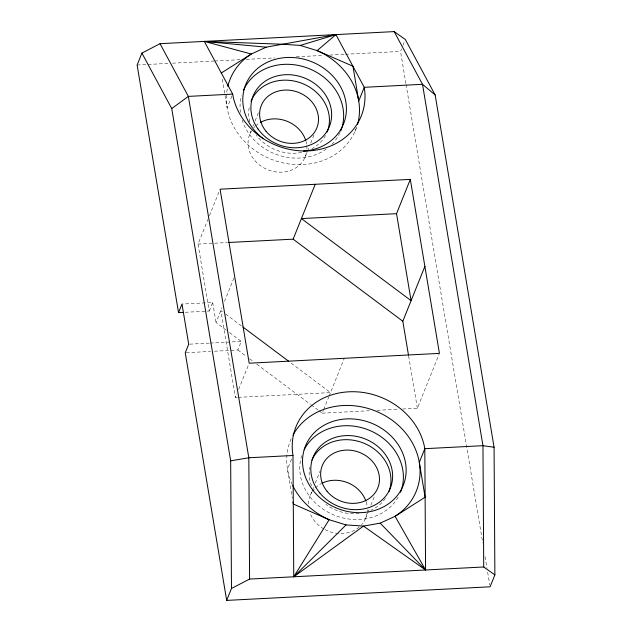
<?xml version="1.0" encoding="UTF-8"?>
<svg xmlns="http://www.w3.org/2000/svg" width="632" height="632" viewBox="0 0 632 632"><rect width="100%" height="100%" fill="white"/><g stroke="black" fill="none" stroke-linecap="round" stroke-linejoin="round"><path stroke-width="0.47" stroke-dasharray="3.16 2.37" d="M231.928 95.938L227.149 107.827L222.085 77.862M207.312 311.149L209.232 311.047L198.029 244.071L207.952 219.383M209.421 215.725L219.715 190.114M250.043 133.51L251.133 130.816M252.942 126.313L253.661 124.512M255.115 120.91L258.37 112.804M209.232 311.047L212.676 302.475L181.992 304.055M226.288 330.18L216.025 322.494L221.935 307.784M224.478 301.472L234.638 276.2M304.916 157.534L307.089 152.13M307.452 151.23L309.261 146.735M310.707 143.132L313.962 135.027M214.469 351.226L237.837 349.978L241.282 341.406L229.448 332.543M237.363 397.394L235.404 397.496L236.85 393.886M238.667 389.375L248.826 364.103M354.947 131.575L356.788 127M405.902 83.543L400.53 51.421L401.557 48.869M402.924 45.457L404.638 41.199M291.518 459.156L287.473 469.213L292.324 498.214M319.097 410.8L322.249 413.162L323.331 410.476M323.687 409.583L328.727 397.054M329.082 396.161L344.306 358.289M310.517 494.903L311.987 491.246M312.35 490.329L313.82 486.672M315.297 483.014L320.076 471.124M365.351 518.912L367.555 513.421M367.919 512.505L369.388 508.847M370.865 505.189L374.91 495.133M402.663 409.007L417.373 408.248L439.058 354.291M189.679 344.163L209.153 343.121M210.124 343.065L241.282 341.406M186.235 352.735L210.575 351.432M137.12 65.017L168.578 63.398M172.504 63.192L213.79 61.059M214.769 61.012L240.326 59.692M246.219 59.384L274.723 57.915M296.345 56.801L323.868 55.379M329.762 55.071L344.503 54.312M345.491 54.265L400.53 51.421M198.029 244.071L227.441 242.554M185.255 312.287L206.356 311.197M238.343 397.338L330.52 392.583L290.286 362.468M322.249 413.162L369.317 410.729M377.162 410.326L398.737 409.212M222.425 311.679L220.852 310.494L235.404 397.496M225.585 314.041L241.361 325.851M237.837 349.978L246.52 356.472M249.672 358.834L253.614 361.788M256.774 364.151L310.415 404.306M311.205 404.891L318.307 410.208M406.068 84.514L482.753 542.999M485.036 556.626L486.988 568.31M487.643 572.205L489.761 584.853M408.635 356.053L417.373 408.248M212.676 302.475L216.025 322.494M306.433 152.889A29.957 26.094 21.9 0 1 267.826 169.771A29.957 26.094 21.9 0 1 251.418 130.927M253.748 127.759A29.957 26.094 21.9 0 1 254.933 126.503M255.565 125.902A29.957 26.094 21.9 0 1 259.073 123.216M306.014 141.426A29.957 26.094 21.9 0 1 306.591 144.025M306.82 145.755A29.957 26.094 21.9 0 1 306.899 149.255M367.042 513.31A29.933 26.078 21.9 0 1 361.646 524.655M359.173 527.096A29.933 26.078 21.9 0 1 324.611 529.411M323.75 528.929A29.933 26.078 21.9 0 1 309.957 512.726M308.503 504.052A29.933 26.078 21.9 0 1 311.884 492.32M312.413 491.491A29.933 26.078 21.9 0 1 314.215 489.152M315.4 487.896A29.933 26.078 21.9 0 1 321.064 483.709M366.189 501.942A29.933 26.078 21.9 0 1 367.018 505.403M367.358 509.763A29.933 26.078 21.9 0 1 367.271 511.493M356.709 127.095A67.703 58.981 21.9 0 1 280.766 162.361A67.703 58.981 21.9 0 1 226.58 94.057M226.785 92.13A67.703 58.981 21.9 0 1 227.599 87.366M292.332 484.697A67.822 59.092 21.9 0 1 291.265 438.616M398.097 497.21A52.709 45.915 21.9 0 1 333.048 514.638A52.709 45.915 21.9 0 1 301.717 455.617M339.945 132.704A52.709 45.915 21.9 0 1 331.365 144.815M326.286 149.065A52.709 45.915 21.9 0 1 242.103 119.993M240.421 112.472A52.709 45.915 21.9 0 1 241.511 95.772M385.402 498.364A41.617 36.261 21.9 0 1 370.865 510.285M359.142 513.476A41.617 36.261 21.9 0 1 325.867 504.383M311.537 485.818A41.617 36.261 21.9 0 1 309.68 467.317M325.52 135.509A41.072 35.779 21.9 0 1 311.955 148.67M301.669 152.383A41.072 35.779 21.9 0 1 256.355 135.232M249.814 121.858A41.072 35.779 21.9 0 1 249.356 106.682"/><path stroke-width="0.95" d="M178.54 312.635L181.992 304.055L188.707 344.211L185.255 352.782L226.675 600.4L490.084 586.804L494.88 574.883L494.074 447.235L435.148 94.958L405.325 39.5L394.171 31.6L160.03 43.687L141.916 53.096L137.12 65.017L178.54 312.635L183.335 312.382M228.421 242.498L293.145 239.165L315.202 184.291M226.675 600.4L231.47 588.479L230.664 460.839L171.738 108.562L141.916 53.096M396.533 213.671L301.417 218.585L411.084 300.674L396.533 213.671L410.318 179.377L220.086 189.197L249.19 363.203L439.43 353.383L410.318 179.377M408.477 355.081L402.813 321.253L424.878 266.38M346.067 524.923L329.161 519.717L293.754 576.787L363.471 526.093L425.581 569.985L424.815 448.688L419.3 462.403L425.123 497.21L395.079 516.312L380.188 523.162L363.471 526.093L346.067 524.923L293.754 576.787L292.987 455.49A67.822 59.092 21.9 0 1 348.817 391.808A67.822 59.092 21.9 0 1 424.815 448.688L482.959 445.686L494.074 447.235M171.738 108.562L188.368 96.396L232.663 94.105A67.703 58.981 21.9 0 0 308.519 150.882A67.703 58.981 21.9 0 0 364.245 87.311L422.508 84.309L435.148 94.958M221.263 73.028L251.323 54.012L266.19 47.179L335.908 34.61L364.245 87.311L358.731 101.033L352.972 66.226L317.114 50.615L300.24 45.425L282.875 44.248L204.318 41.404L232.663 94.105M231.47 588.479L249.585 579.07L483.725 566.983L494.88 574.883M300.24 45.425L335.908 34.61L317.114 50.615A67.703 58.981 21.9 0 1 357.578 124.314M230.664 460.839L248.818 457.773L292.987 455.49M266.19 47.179L204.318 41.404L251.323 54.012A67.703 58.981 21.9 0 0 227.812 86.418M293.145 239.165L402.813 321.253M242.941 327.028L288.706 361.283M380.188 523.162L425.581 569.985L395.079 516.312A67.822 59.092 21.9 0 0 394.589 422.113A67.822 59.092 21.9 0 0 292.972 435.164M394.171 31.6L422.508 84.309L482.959 445.686L483.725 566.983M160.03 43.687L188.368 96.396L248.818 457.773L249.585 579.07M292.972 502.077L293.295 504.012L329.161 519.717A67.822 59.092 21.9 0 1 292.727 485.526M260.605 122.316A29.957 26.094 21.9 0 1 305.762 140.557M321.87 483.29A29.933 26.078 21.9 0 1 365.904 501.089M304.19 449.652A52.709 45.915 21.9 0 1 370.605 430.819A52.709 45.915 21.9 0 1 400.498 492.241M243.36 90.542A52.709 45.915 21.9 0 1 306.662 67.727A52.709 45.915 21.9 0 1 342.41 125.744M342.173 126.629A52.709 45.915 21.9 0 1 340.688 130.998M263.196 138.779A52.709 45.915 21.9 0 1 262.406 64.962A52.709 45.915 21.9 0 1 341.888 89.333A52.709 45.915 21.9 0 1 303.463 151.127M311.932 460.064A41.617 36.261 21.9 0 1 363.898 443.214A41.617 36.261 21.9 0 1 388.917 491.641M250.991 101.302A41.072 35.779 21.9 0 1 302.515 83.558A41.072 35.779 21.9 0 1 327.131 132.127M266.08 131.33A29.957 26.094 21.9 0 0 316.498 128.731A29.957 26.094 21.9 0 0 284.605 90.092A29.957 26.094 21.9 0 0 266.08 131.33M327.1 491.333A29.933 26.078 21.9 0 0 377.478 488.733A29.933 26.078 21.9 0 0 345.609 450.118A29.933 26.078 21.9 0 0 327.1 491.333M319.808 492.944A41.617 36.261 21.9 0 0 389.849 489.271A41.617 36.261 21.9 0 0 345.499 435.622A41.617 36.261 21.9 0 0 319.808 492.944M313.124 490.511A52.709 45.915 21.9 0 0 402.142 487.904A52.709 45.915 21.9 0 0 347.75 418.866A52.709 45.915 21.9 0 0 313.124 490.511M258.014 128.999A41.072 35.779 21.9 0 0 327.724 130.018A41.072 35.779 21.9 0 0 288.066 74.671A41.072 35.779 21.9 0 0 258.014 128.999"/></g></svg>
